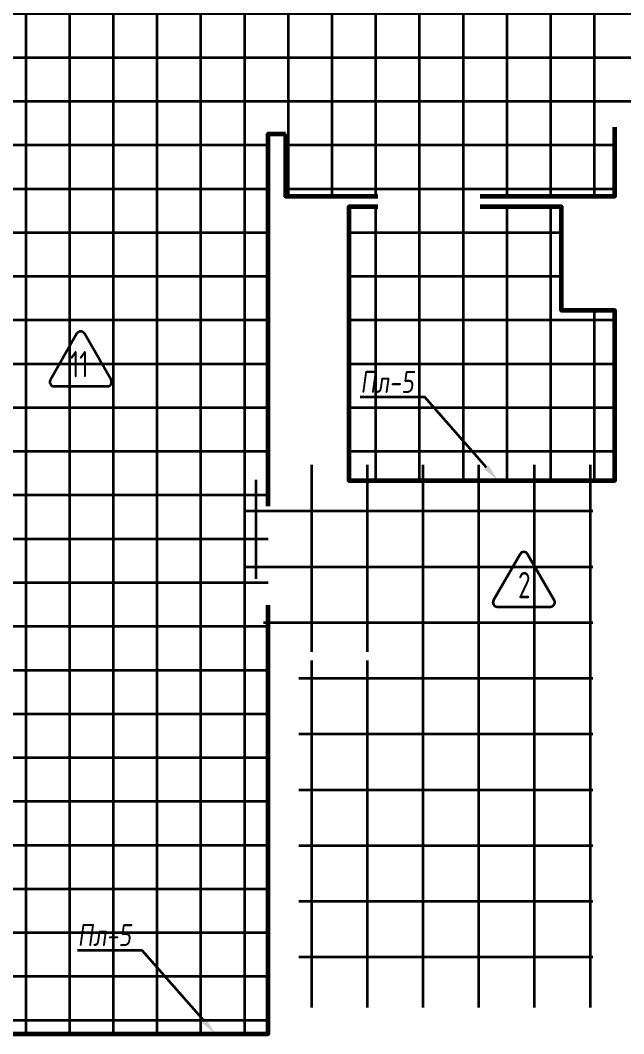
# Model space of a CAD drawing. Header units: millimetres. Extents: x -510890 to 418982, y -118257 to 141350.
# Drawn here: x 75213 to 82092, y -64836 to -53291 of the extents above; entities that cross this region are included whole.
import ezdxf
from ezdxf import colors
from ezdxf.entities.mleader import LeaderData, LeaderLine
from ezdxf.enums import TextEntityAlignment as Align
from ezdxf.math import Vec2, Vec3

# ---------------------------------------------------------------- set-up
doc = ezdxf.new("R2010")
doc.units = ezdxf.units.MM
doc.layers.add('АР_Площадь контур', color=220, linetype='Continuous', lineweight=35, plot=False)
doc.styles.add('ISOCPEUR', font='isocpeur.ttf', dxfattribs={"height": 800})
doc.styles.add('Архитект', font='isocpeur.ttf', dxfattribs={"width": 0.8, "oblique": 8})
pattern_1 = [(90, (2999.9, -126491.3), (-498.475, 0), []), (180, (2999.9, -126491.3), (-6e-14, -498.475), [])]

msp = doc.modelspace()

# ---------------------------------------------------------------- hatches: boundary and pattern name
at = {"layer": 'АР_Площадь контур', "true_color": 0x000000, "transparency": 33554687}
h = msp.add_hatch(dxfattribs=at)
h.set_pattern_fill('ANSI37', color=18, scale=157, angle=45, style=0)
h.set_pattern_definition(pattern_1)
h.paths.add_polyline_path([(78037.4, -64835.6), (74097.4, -64835.6), (74097.4, -64235.6), (73897.4, -64235.6), (73897.4, -64735.6), (67622.4, -64735.6), (67622.4, -62515.6), (73897.4, -62515.6), (73897.4, -62735.6), (74097.4, -62735.6), (74097.4, -51445.6), (77937.4, -51445.6), (77937.4, -52583.1), (78237.4, -52583.1), (78237.4, -52246.8), (81992.4, -52246.8), (81992.4, -52808.2), (82192.4, -52808.2), (82192.4, -54508.2), (81992.4, -54508.2), (81992.4, -55295.6), (78237.4, -55295.6), (78237.4, -54583.1), (78037.3, -54583.1)])
h = msp.add_hatch(dxfattribs=at)
h.set_pattern_fill('ANSI37', color=18, scale=157, angle=45, style=0)
h.set_pattern_definition(pattern_1)
h.paths.add_polyline_path([(81992.4, -58534.5), (78957.3, -58534.5), (78957.2, -55415.3), (79290.2, -55415.3), (79290.2, -55295.6), (80457.2, -55295.6), (80457.2, -55415.6), (81384.2, -55415.6), (81384.2, -56595.6), (81992.4, -56595.6)])
at = {"layer": 'АР_Площадь контур', "lineweight": 5, "ltscale": 300, "transparency": 33554687}
h = msp.add_hatch(color=252, dxfattribs=at)
h.dxf.hatch_style = 1
h.paths.add_polyline_path([(82332.4, -55645.6), (81832.4, -55645.6)], flags=17)
h.paths.add_polyline_path([(82832.4, -56145.6), (82332.4, -56145.6), (82332.4, -56645.6), (82832.4, -56645.6)])
h.paths.add_polyline_path([(83332.4, -56145.6), (82832.4, -56145.6), (82832.4, -56645.6), (83332.4, -56645.6)])
h.paths.add_polyline_path([(83332.4, -56645.6), (82832.4, -56645.6)], flags=17)
h.paths.add_polyline_path([(83832.4, -56145.6), (83332.4, -56145.6), (83332.4, -57145.6), (83832.4, -57145.6)])
h.paths.add_polyline_path([(83832.4, -57145.6), (83332.4, -57145.6), (83332.4, -57645.6), (83832.4, -57645.6)])
h.paths.add_polyline_path([(84332.4, -57145.6), (83832.4, -57145.6), (83832.4, -57645.6), (84332.4, -57645.6)])
h.paths.add_polyline_path([(84332.4, -57645.6), (83832.4, -57645.6)], flags=17)
h.paths.add_polyline_path([(84832.4, -57145.6), (84332.4, -57145.6), (84332.4, -58145.6), (84832.4, -58145.6)])
h.paths.add_polyline_path([(84832.4, -58145.6), (84332.4, -58145.6), (84332.4, -58645.6), (84832.4, -58645.6)])
h.paths.add_polyline_path([(85332.4, -58145.6), (84832.4, -58145.6), (84832.4, -58645.6), (85332.4, -58645.6)])
h.paths.add_polyline_path([(85332.4, -58645.6), (84832.4, -58645.6)], flags=17)
h.paths.add_polyline_path([(85832.4, -58145.6), (85332.4, -58145.6), (85332.4, -59145.6), (85832.4, -59145.6)])
h.paths.add_polyline_path([(85832.4, -59145.6), (85332.4, -59145.6), (85332.4, -59645.6), (85832.4, -59645.6)])
h.paths.add_polyline_path([(86832.4, -59145.6), (85832.4, -59145.6), (85832.4, -59645.6), (86832.4, -59645.6)])
h.paths.add_polyline_path([(82832.4, -55295.6), (82692.4, -55295.6), (82692.4, -55495.6), (82332.4, -55495.6), (82332.4, -56145.6), (82832.4, -56145.6)])
h.paths.add_polyline_path([(82332.4, -55495.6), (82192.4, -55495.6), (82192.4, -55645.6), (82332.4, -55645.6)])
h = msp.add_hatch(color=252, dxfattribs=at)
h.dxf.hatch_style = 1
h.paths.add_polyline_path([(80832.4, -57145.6), (80332.4, -57145.6)], flags=17)
h.paths.add_polyline_path([(81832.4, -58145.6), (81332.4, -58145.6)], flags=17)
h.paths.add_polyline_path([(82832.4, -58645.6), (82332.4, -58645.6), (82332.4, -59145.6), (82832.4, -59145.6)])
h.paths.add_polyline_path([(82832.4, -59145.6), (82332.4, -59145.6)], flags=17)
h.paths.add_polyline_path([(83332.4, -58645.6), (82832.4, -58645.6), (82832.4, -59645.6), (83332.4, -59645.6)])
h.paths.add_polyline_path([(83832.4, -60145.6), (83332.4, -60145.6)], flags=17)
h.paths.add_polyline_path([(82192.4, -57645.6), (82192.4, -58645.6), (82332.4, -58645.6), (82332.4, -57645.6)])
h.paths.add_polyline_path([(82192.4, -58645.6), (82192.4, -59145.6), (82332.4, -59145.6), (82332.4, -58645.6)])
at = {"layer": 'АР_Площадь контур', "lineweight": 5, "ltscale": 300, "true_color": 0x828487, "transparency": 33554687}
h = msp.add_hatch(color=252, dxfattribs=at)
h.dxf.hatch_style = 1
h.paths.add_polyline_path([(82332.4, -57645.6), (81832.4, -57645.6)])
h.paths.add_polyline_path([(82832.4, -57145.6), (82332.4, -57145.6), (82332.4, -58145.6), (82832.4, -58145.6)])
h.paths.add_polyline_path([(82832.4, -58145.6), (82332.4, -58145.6), (82332.4, -58645.6), (82832.4, -58645.6)])
h.paths.add_polyline_path([(83832.4, -58145.6), (82832.4, -58145.6), (82832.4, -58645.6), (83832.4, -58645.6)])
h.paths.add_polyline_path([(83332.4, -58645.6), (83332.4, -59145.6)], flags=17)
h.paths.add_polyline_path([(83832.4, -58698.1), (83832.4, -58645.6), (83496.3, -58645.6), (83332.4, -58645.6), (83332.4, -59145.6), (83832.4, -59145.6)])
h.paths.add_polyline_path([(83832.4, -59145.6), (83332.4, -59145.6), (83332.4, -59645.6), (83832.4, -59645.6)])
h.paths.add_polyline_path([(84832.4, -59145.6), (83832.4, -59145.6), (83832.4, -59645.6), (84832.4, -59645.6)])
h.paths.add_polyline_path([(82192.4, -57145.6), (82192.4, -57645.6), (82332.4, -57645.6), (82332.4, -57145.6)])
at = {"layer": 'АР_Площадь контур', "true_color": 0x000000}
h = msp.add_hatch(dxfattribs=at)
h.set_pattern_fill('ANSI37', color=18, scale=200, angle=45)
h.set_pattern_definition([(90, (-134188.7, -126190.9), (-635, 0), []), (180, (-134188.7, -126190.9), (0, -635), [])])
h.paths.add_polyline_path([(81741.8, -64535.2), (78387.6, -64535.2), (78387.6, -60585.2), (79769.7, -60585.2), (79769.7, -60485.2), (77986.9, -60485.2), (77986.9, -59654.1), (77786.9, -59654.1), (77786.9, -58524.1), (77986.9, -58524.1), (77986.9, -58354.1), (81741.9, -58354.1)])

# ---------------------------------------------------------------- linework, layer by layer
at = {"layer": 'АР_Площадь контур', "lineweight": 60}
for points in [[(78037.4, -58824.5), (78037.4, -54583.2), (78237.4, -54583.2)], [(78237.4, -54583.2), (78237.4, -55295.6), (79290.2, -55295.6)], [(80457.2, -55295.6), (81992.4, -55295.6), (81992.4, -54508.2)], [(79290.2, -55415.3), (78957.2, -55415.3), (78957.2, -58534.5), (81992.4, -58534.5), (81992.4, -56595.6), (81384.2, -56595.6), (81384.2, -55415.6), (80457.2, -55415.6)], [(72982.4, -64735.6), (73897.4, -64735.6), (73897.4, -64235.6), (74097.4, -64235.6), (74097.4, -64835.6), (78037.4, -64835.6), (78037.4, -59954.5)]]:
    msp.add_lwpolyline(points, dxfattribs=at)
at = {"layer": 'АР_Площадь контур', "linetype": 'Continuous'}
for points in [[(75599.6, -57460.3), (76205.8, -57460.3, 0.5773495), (76249.1, -57385.3), (75946, -56860.3, 0.5773541), (75859.4, -56860.3), (75556.3, -57385.3, 0.5773491), (75599.6, -57460.3, 0.0000017)], [(80650.6, -59971.6), (81256.8, -59971.6, 0.5773495), (81300.1, -59896.6), (80997, -59371.6, 0.5773541), (80910.4, -59371.6), (80607.3, -59896.6, 0.5773491), (80650.6, -59971.6, 0.0000017)]]:
    msp.add_lwpolyline(points, format="xyb", dxfattribs=at)

# ---------------------------------------------------------------- texts
at = {"layer": 'АР_Площадь контур', "linetype": 'Continuous', "style": 'ISOCPEUR', "width": 0.7}
for s, p in [('11', (75886.1, -57358.6)), ('2', (80959.1, -59874.8))]:
    msp.add_text(s, height=300, dxfattribs=at).set_placement(p, align=Align.CENTER)

# ---------------------------------------------------------------- leaders
at = {"layer": 'АР_Площадь контур'}
ml = msp.add_multileader_mtext('Standard', dxfattribs=at)
ml.set_content('Пл-5', color=256, style='Архитект')
ml.set_leader_properties(color=256, linetype='ByLayer', lineweight=-1)
ml.build(insert=Vec2(0, 0))
ml.multileader.update_dxf_attribs({"text_left_attachment_type": 6, "text_right_attachment_type": 6, "dogleg_length": 25, "arrow_head_size": 200})
ctx = ml.context
ctx.base_point, ctx.char_height, ctx.arrow_head_size, ctx.landing_gap_size, ctx.plane_origin = Vec3(78988.5, -57585.5), 250, 200, 100, Vec3(65487.9, -58324.9)
ctx.left_attachment, ctx.right_attachment = 6, 6
notes = []
notes.append((ctx, [(0, (1, 1, 0), (79823.8, -57585.5), (-1, 0), 25, [(1, [(80659.3, -58534.5)], 0, [])])]))
ctx.mtext.insert, ctx.mtext.width, ctx.mtext.defined_height, ctx.mtext.line_spacing_style, ctx.mtext.flow_direction = Vec3(79088.5, -57285.5), 3549.472, 1007.6, 2, 5
ml = msp.add_multileader_mtext('Standard', dxfattribs=at)
ml.set_content('Пл-5', color=256, style='Архитект')
ml.set_leader_properties(color=256, linetype='ByLayer', lineweight=-1)
ml.build(insert=Vec2(0, 0))
ml.multileader.update_dxf_attribs({"text_left_attachment_type": 6, "text_right_attachment_type": 6, "dogleg_length": 25, "arrow_head_size": 200})
ctx = ml.context
ctx.base_point, ctx.char_height, ctx.arrow_head_size, ctx.landing_gap_size, ctx.plane_origin = Vec3(75765.9, -63886.6), 250, 200, 100, Vec3(62265.3, -64626)
ctx.left_attachment, ctx.right_attachment = 6, 6
notes.append((ctx, [(0, (1, 1, 0), (76601.2, -63886.6), (-1, 0), 25, [(1, [(77436.7, -64835.6)], 0, [])])]))
ctx.mtext.insert, ctx.mtext.width, ctx.mtext.defined_height, ctx.mtext.line_spacing_style, ctx.mtext.flow_direction = Vec3(75865.9, -63586.6), 3549.472, 1007.6, 2, 5
for ctx, leaders in notes:
    for number, flags, end, landing, length, lines in leaders:
        leader = LeaderData()
        leader.index, (leader.has_last_leader_line, leader.has_dogleg_vector, leader.attachment_direction) = number, flags
        leader.last_leader_point, leader.dogleg_vector, leader.dogleg_length = Vec3(end), Vec3(landing), length
        for number, points, colour, breaks in lines:
            line = LeaderLine()
            line.index, line.vertices, line.color, line.breaks = number, Vec3.list(points), colors.encode_raw_color(colour), breaks
            leader.lines.append(line)
        ctx.leaders.append(leader)

doc.saveas('drawing.dxf')
